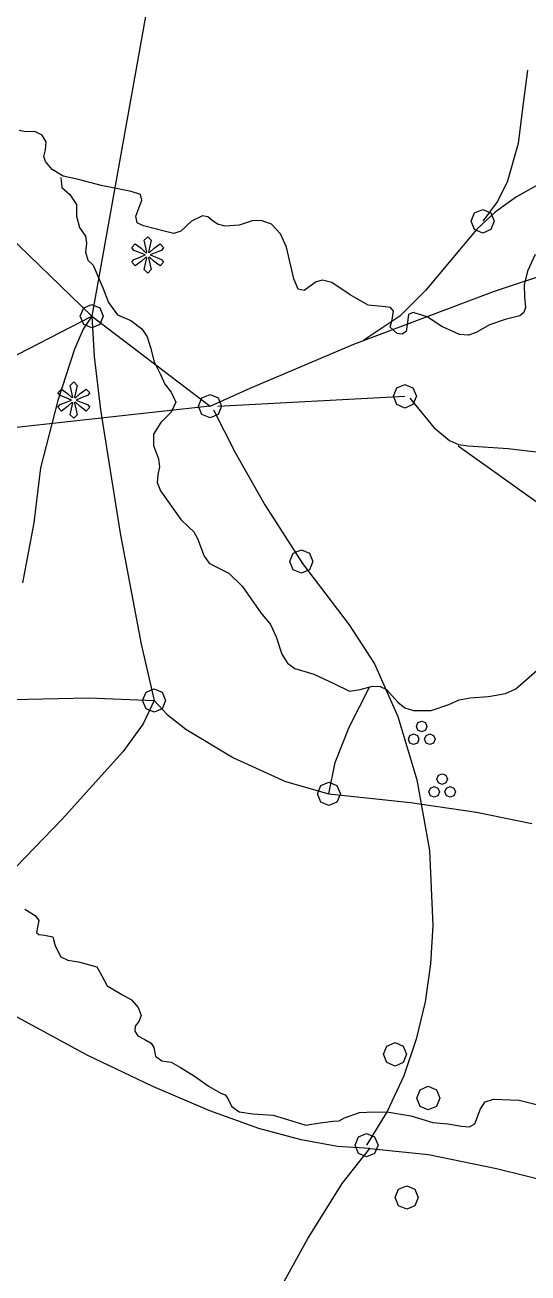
# Model space of a CAD drawing. Extents: x 59 to 518, y 17 to 555.
# Drawn here: x 219.2 to 245.7, y 130.7 to 196.4 of the extents above; entities that cross this region are included whole.
import ezdxf

# ---------------------------------------------------------------- set-up
doc = ezdxf.new("R2010")
doc.units = 0

msp = doc.modelspace()

# ---------------------------------------------------------------- linework, layer by layer
at = {"layer": '1'}
for p, q in [((228.703, 214.643), (222.6818, 181.0717)), ((245.63875, 194.0176), (245.385473, 192.141295)), ((245.385473, 192.141295), (245.151345, 190.157735)), ((219.208669, 190.771535), (218.8535, 190.846339)), ((219.686514, 190.794301), (219.208669, 190.771535)), ((220.068082, 190.595412), (219.686514, 190.794301)), ((220.276414, 190.248752), (220.068082, 190.595412)), ((220.234549, 189.828209), (220.276414, 190.248752)), ((245.151345, 190.157735), (244.570812, 188.11524)), ((220.153851, 189.466864), (220.234549, 189.828209)), ((220.241429, 189.207848), (220.153851, 189.466864)), ((220.594382, 188.784339), (220.241429, 189.207848)), ((221.171748, 188.441395), (220.594382, 188.784339)), ((247.589, 188.7715), (245.048594, 187.35025)), ((215.201987, 188.295722), (222.6811, 181.0712)), ((221.057, 188.363), (221.095541, 187.839876)), ((221.980092, 188.259054), (221.171748, 188.441395)), ((223.173318, 187.944553), (221.980092, 188.259054)), ((244.570812, 188.11524), (244.036408, 187.086992)), ((221.095541, 187.839876), (221.518785, 187.474708)), ((221.518785, 187.474708), (221.871827, 186.938355)), ((224.751512, 187.630053), (223.173318, 187.944553)), ((225.246298, 187.470143), (224.751512, 187.630053)), ((225.322349, 187.172549), (225.246298, 187.470143)), ((245.048594, 187.35025), (243.937145, 186.5395)), ((221.871827, 186.938355), (221.878265, 186.323948)), ((225.007628, 186.323723), (225.322349, 187.172549)), ((242.849923, 186.499209), (243.278635, 186.681418)), ((244.036408, 187.086992), (243.27832, 186.06213)), ((243.278635, 186.681418), (243.706704, 186.499177)), ((221.878265, 186.323948), (222.03234, 185.739573)), ((225.06711, 185.986771), (225.007628, 186.323723)), ((227.933208, 186.061257), (227.368809, 185.54316)), ((228.510883, 186.342376), (227.933208, 186.061257)), ((228.785201, 186.303697), (228.510883, 186.342376)), ((229.011298, 186.113115), (228.785201, 186.303697)), ((229.300697, 185.902832), (229.011298, 186.113115)), ((231.121827, 186.092654), (230.448158, 185.850296)), ((231.595767, 186.108363), (231.121827, 186.092654)), ((232.141838, 185.902154), (231.595767, 186.108363)), ((242.672564, 186.063), (242.849923, 186.499209)), ((242.849923, 185.625292), (242.672564, 186.063)), ((243.937145, 186.5395), (242.97, 185.644)), ((243.884, 186.063), (243.706597, 185.625292)), ((243.706704, 186.499177), (243.884, 186.063)), ((222.03234, 185.739573), (222.340403, 185.276908)), ((225.405692, 185.83129), (225.06711, 185.986771)), ((226.496698, 185.535972), (225.405692, 185.83129)), ((226.995245, 185.419164), (226.496698, 185.535972)), ((227.368809, 185.54316), (226.995245, 185.419164)), ((229.710414, 185.805361), (229.300697, 185.902832)), ((230.448158, 185.850296), (229.710414, 185.805361)), ((232.622139, 185.408657), (232.141838, 185.902154)), ((232.943657, 184.698699), (232.622139, 185.408657)), ((242.97, 185.644), (240.254375, 182.413375)), ((243.278635, 185.444229), (242.849923, 185.625292)), ((243.706597, 185.625292), (243.278635, 185.444229)), ((222.340403, 185.276908), (222.398082, 184.915267)), ((222.398082, 184.915267), (222.340403, 184.436946)), ((224.789704, 184.675342), (224.971737, 184.872544)), ((224.971737, 184.872544), (225.289809, 184.640946)), ((225.445164, 185.069394), (225.627197, 185.248957)), ((225.582747, 184.44392), (225.445164, 185.069394)), ((225.627197, 185.248957), (225.809583, 185.069394)), ((225.809583, 185.069394), (225.672, 184.44392)), ((225.96521, 184.641598), (226.282974, 184.873196)), ((226.282974, 184.873196), (226.465, 184.676)), ((233.321878, 183.023494), (232.943657, 184.698699)), ((222.340403, 184.436946), (222.468417, 184.018861)), ((224.900608, 184.530345), (224.789704, 184.675342)), ((224.789704, 183.911579), (224.900608, 184.056626)), ((225.144597, 184.441142), (224.900608, 184.530345)), ((224.900608, 184.056626), (225.144597, 184.146176)), ((225.499491, 184.295048), (225.144597, 184.441142)), ((225.144597, 184.146176), (225.499491, 184.295048)), ((225.289809, 184.640946), (225.534064, 184.409348)), ((225.534064, 184.177572), (225.28981, 183.946151)), ((225.445164, 183.521054), (225.582747, 184.143)), ((225.534064, 184.409348), (225.582747, 184.44392)), ((225.582747, 184.143), (225.534064, 184.177572)), ((225.672, 184.44392), (225.721, 184.41)), ((225.72064, 184.177993), (225.672, 184.143)), ((225.672, 184.143), (225.809583, 183.521054)), ((225.96485, 183.946572), (225.72064, 184.177993)), ((225.721, 184.41), (225.96521, 184.641598)), ((226.11, 184.441625), (225.755, 184.295)), ((225.755, 184.295), (226.11, 184.146625)), ((226.354063, 184.530828), (226.11, 184.441625)), ((226.11, 184.146625), (226.354063, 184.057203)), ((226.465, 184.676), (226.354063, 184.530828)), ((226.354063, 184.057203), (226.465, 183.912)), ((246.043237, 184.319773), (245.639087, 183.441533)), ((222.468417, 184.018861), (222.750683, 183.756086)), ((222.750683, 183.756086), (223.263974, 182.553466)), ((224.971737, 183.714729), (224.789704, 183.911579)), ((225.28981, 183.946151), (224.971737, 183.714729)), ((225.627197, 183.337963), (225.445164, 183.521054)), ((225.809583, 183.521054), (225.627197, 183.337963)), ((226.282614, 183.71515), (225.96485, 183.946572)), ((226.465, 183.912), (226.282614, 183.71515)), ((243.891307, 182.389786), (247.906774, 183.711684)), ((245.639087, 183.441533), (245.466138, 182.723543)), ((233.549771, 182.491187), (233.321878, 183.023494)), ((234.502268, 182.867919), (233.873708, 182.415483)), ((234.840739, 182.967512), (234.502268, 182.867919)), ((235.323575, 182.841019), (234.840739, 182.967512)), ((236.298608, 182.187059), (235.323575, 182.841019)), ((245.466138, 182.723543), (245.485276, 182.083343)), ((223.263974, 182.553466), (223.552722, 181.788467)), ((233.873708, 182.415483), (233.549771, 182.491187)), ((237.241758, 181.636683), (236.298608, 182.187059)), ((236.478595, 179.586775), (243.891307, 182.389786)), ((240.254375, 182.413375), (238.901578, 181.073547)), ((245.485276, 182.083343), (245.530079, 181.525955)), ((222.075564, 181.073), (222.253055, 181.507621)), ((222.253055, 181.507621), (222.681635, 181.688243)), ((222.681635, 181.688243), (223.109329, 181.507655)), ((223.109329, 181.507655), (223.287, 181.073)), ((223.552722, 181.788467), (224.034086, 181.139886)), ((238.146808, 181.558058), (237.241758, 181.636683)), ((238.426511, 181.525095), (238.146808, 181.558058)), ((238.57627, 181.335632), (238.426511, 181.525095)), ((245.530079, 181.525955), (245.449161, 181.264889)), ((207.2816, 173.10164), (222.681, 181.07123)), ((222.253055, 180.635292), (222.075564, 181.073)), ((222.6811, 181.0712), (222.230801, 180.387407)), ((222.681, 181.07123), (222.805267, 178.941581)), ((222.6818, 181.0717), (228.90867, 176.32297)), ((223.287, 181.073), (223.109465, 180.635292)), ((224.034086, 181.139886), (224.733026, 180.832)), ((224.733026, 180.832), (225.317136, 180.407168)), ((238.901578, 181.073547), (237.007, 179.8)), ((238.403057, 180.492715), (238.505935, 180.877198)), ((238.505935, 180.877198), (238.57627, 181.335632)), ((239.326847, 180.877198), (239.236845, 180.25684)), ((239.371606, 181.160075), (239.326847, 180.877198)), ((239.608982, 181.250833), (239.371606, 181.160075)), ((240.353077, 181.0363), (239.608982, 181.250833)), ((241.123054, 180.524245), (240.353077, 181.0363)), ((244.452301, 180.890163), (243.637427, 180.614379)), ((245.228807, 181.088159), (244.452301, 180.890163)), ((245.449161, 181.264889), (245.228807, 181.088159)), ((222.230801, 180.387407), (221.767722, 179.322144)), ((222.681635, 180.454229), (222.253055, 180.635292)), ((223.109465, 180.635292), (222.681635, 180.454229)), ((225.317136, 180.407168), (225.605443, 179.969239)), ((238.762404, 180.14448), (238.403057, 180.492715)), ((239.037972, 180.119962), (238.762404, 180.14448)), ((239.236845, 180.25684), (239.037972, 180.119962)), ((242.046757, 180.092622), (241.123054, 180.524245)), ((242.533572, 180.0721), (242.046757, 180.092622)), ((242.938532, 180.198058), (242.533572, 180.0721)), ((243.637427, 180.614379), (242.938532, 180.198058)), ((225.605443, 179.969239), (225.778921, 179.411984)), ((231.028895, 177.280782), (236.478595, 179.586775)), ((221.767722, 179.322144), (220.893006, 176.629916)), ((222.805267, 178.941581), (223.13638, 176.141343)), ((225.778921, 179.411984), (225.958396, 178.666434)), ((225.958396, 178.666434), (226.291859, 177.998404)), ((221.549518, 177.421867), (221.731198, 177.604958)), ((221.731198, 177.604958), (221.914289, 177.421867)), ((226.291859, 177.998404), (226.53576, 177.487847)), ((226.53576, 177.487847), (226.856655, 177.055078)), ((238.74479, 177.284708), (239.172929, 177.465771)), ((239.172929, 177.465771), (239.601616, 177.284721)), ((220.894764, 177.031342), (221.076444, 177.228192)), ((221.005558, 176.886295), (220.894764, 177.031342)), ((221.249305, 176.796745), (221.005558, 176.886295)), ((221.076444, 177.228192), (221.394473, 176.996771)), ((221.394473, 176.996771), (221.638418, 176.765349)), ((221.687807, 176.799921), (221.549518, 177.421867)), ((221.914289, 177.421867), (221.776, 176.799921)), ((221.825742, 176.765349), (222.069511, 176.996771)), ((222.069511, 176.996771), (222.387363, 177.228192)), ((222.459062, 176.886781), (222.215, 176.79725)), ((222.387363, 177.228192), (222.57, 177.032)), ((222.57, 177.032), (222.459062, 176.886781)), ((226.856655, 177.055078), (227.106686, 176.533144)), ((228.479703, 176.761708), (228.908635, 176.942771)), ((228.908635, 176.942771), (229.336704, 176.761721)), ((228.90867, 176.32297), (231.028895, 177.280782)), ((229.319127, 176.323127), (239.172537, 176.848765)), ((238.567211, 176.847), (238.74479, 177.284708)), ((238.74479, 176.409292), (238.567211, 176.847)), ((239.779, 176.847), (239.601509, 176.409292)), ((239.601616, 177.284721), (239.779, 176.847)), ((228.9079, 176.32253), (218.7116, 175.20634)), ((220.893006, 176.629916), (219.97777, 173.07763)), ((220.894764, 176.267579), (221.005558, 176.412576)), ((221.076444, 176.070729), (220.894764, 176.267579)), ((221.005558, 176.412576), (221.249305, 176.501779)), ((221.394473, 176.302151), (221.076444, 176.070729)), ((221.603846, 176.647873), (221.249305, 176.796745)), ((221.249305, 176.501779), (221.603846, 176.647873)), ((221.638418, 176.533572), (221.394473, 176.302151)), ((221.549518, 175.873526), (221.687807, 176.499)), ((221.638418, 176.765349), (221.687807, 176.799921)), ((221.687807, 176.499), (221.638418, 176.533572)), ((221.776, 176.799921), (221.825742, 176.765349)), ((221.825993, 176.533993), (221.776, 176.499)), ((221.776, 176.499), (221.914289, 175.873526)), ((222.069762, 176.302571), (221.825993, 176.533993)), ((222.215, 176.79725), (221.86, 176.648)), ((221.86, 176.648), (222.215, 176.50225)), ((222.387614, 176.07115), (222.069762, 176.302571)), ((222.215, 176.50225), (222.459062, 176.413156)), ((222.57, 176.268), (222.387614, 176.07115)), ((222.459062, 176.413156), (222.57, 176.268)), ((227.106686, 176.533144), (226.856655, 176.011208)), ((228.301859, 176.324), (228.479703, 176.761708)), ((228.479703, 175.889379), (228.301859, 176.324)), ((229.336704, 176.761721), (229.514, 176.324)), ((229.514, 176.324), (229.336729, 175.889379)), ((239.172929, 176.228229), (238.74479, 176.409292)), ((239.601509, 176.409292), (239.172929, 176.228229)), ((239.429711, 176.745049), (240.709276, 175.203414)), ((221.731198, 175.693963), (221.549518, 175.873526)), ((221.914289, 175.873526), (221.731198, 175.693963)), ((223.13638, 176.141343), (224.169014, 169.641391)), ((226.856655, 176.011208), (226.317568, 175.47309)), ((228.908635, 175.708757), (228.479703, 175.889379)), ((229.336729, 175.889379), (228.908635, 175.708757)), ((229.088417, 176.140027), (230.232046, 173.888358)), ((225.932732, 174.856918), (225.926294, 174.262224)), ((226.317568, 175.47309), (225.932732, 174.856918)), ((240.709276, 175.203414), (241.52595, 174.517891)), ((225.926294, 174.262224), (226.189201, 173.550588)), ((241.52595, 174.517891), (241.994325, 174.308996)), ((241.9779, 174.23236), (248.418366, 169.642335)), ((241.994325, 174.308996), (242.508751, 174.232219)), ((242.508751, 174.232219), (244.621813, 174.102127)), ((226.189201, 173.550588), (226.248501, 173.126385)), ((230.232046, 173.888358), (231.791965, 171.132491)), ((244.621813, 174.102127), (247.980901, 173.701863)), ((219.97777, 173.07763), (219.618687, 170.185695)), ((226.248501, 173.126385), (226.163537, 172.712567)), ((226.163537, 172.712567), (226.117069, 172.298749)), ((226.117069, 172.298749), (226.291859, 171.874548)), ((226.291859, 171.874548), (227.369589, 170.357258)), ((231.791965, 171.132491), (233.789834, 168.047417)), ((227.369589, 170.357258), (227.805666, 169.938776)), ((219.618687, 170.185695), (219.02542, 167.026736)), ((224.169014, 169.641391), (225.27864, 163.795959)), ((227.805666, 169.938776), (228.062283, 169.709559)), ((228.062283, 169.709559), (228.242007, 169.362074)), ((228.242007, 169.362074), (228.607925, 168.432373)), ((228.607925, 168.432373), (228.870159, 168.066327)), ((233.115564, 168.145), (233.293055, 168.582708)), ((233.293055, 168.582708), (233.721635, 168.763771)), ((233.721635, 168.763771), (234.149704, 168.582721)), ((234.149704, 168.582721), (234.327, 168.145)), ((228.870159, 168.066327), (229.16593, 167.896634)), ((229.16593, 167.896634), (229.903586, 167.529879)), ((233.293055, 167.707468), (233.115564, 168.145)), ((233.721635, 167.526582), (233.293055, 167.707468)), ((234.149597, 167.707468), (233.721635, 167.526582)), ((233.789834, 168.047417), (236.247317, 164.808127)), ((234.327, 168.145), (234.149597, 167.707468)), ((229.903586, 167.529879), (230.60314, 166.849594)), ((230.60314, 166.849594), (231.578216, 165.436014)), ((231.578216, 165.436014), (232.103898, 164.827783)), ((232.103898, 164.827783), (232.399128, 164.178014)), ((236.247317, 164.808127), (237.582296, 162.760828)), ((225.27864, 163.795959), (225.965, 160.82963)), ((232.399128, 164.178014), (232.69405, 163.262644)), ((232.69405, 163.262644), (232.990768, 162.7954)), ((232.990768, 162.7954), (233.374204, 162.505494)), ((233.374204, 162.505494), (234.381426, 162.209867)), ((237.582296, 162.760828), (238.811604, 159.987965)), ((245.588764, 161.928349), (246.152429, 162.425175)), ((234.381426, 162.209867), (235.427014, 161.71739)), ((235.427014, 161.71739), (236.254542, 161.326072)), ((245.016201, 161.443975), (245.588764, 161.928349)), ((225.359564, 160.83), (225.537011, 161.267708)), ((225.537011, 161.267708), (225.965282, 161.448771)), ((225.965282, 161.448771), (226.39366, 161.267721)), ((226.39366, 161.267721), (226.571, 160.83)), ((236.247322, 159.422804), (237.325057, 161.562927)), ((236.254542, 161.326072), (236.812724, 161.406241)), ((236.812724, 161.406241), (237.46695, 161.581262)), ((237.46695, 161.581262), (237.866327, 161.559385)), ((237.866327, 161.559385), (238.198434, 161.406241)), ((238.198434, 161.406241), (238.801638, 160.737154)), ((242.612251, 160.966591), (243.587104, 161.040057)), ((243.587104, 161.040057), (244.472443, 161.189987)), ((244.472443, 161.189987), (245.016201, 161.443975)), ((217.159281, 160.854824), (222.50175, 160.961539)), ((222.50175, 160.961539), (225.963922, 160.82722)), ((225.537011, 160.392292), (225.359564, 160.83)), ((225.965, 160.82963), (225.391523, 159.605527)), ((225.965282, 160.211229), (225.537011, 160.392292)), ((226.393553, 160.392292), (225.965282, 160.211229)), ((225.965637, 160.830207), (226.648292, 160.093002)), ((226.571, 160.83), (226.393553, 160.392292)), ((238.801638, 160.737154), (239.180052, 160.431864)), ((239.180052, 160.431864), (239.635294, 160.303811)), ((240.559217, 160.304252), (241.483144, 160.618488)), ((241.483144, 160.618488), (242.028432, 160.854419)), ((242.028432, 160.854419), (242.612251, 160.966591)), ((226.648292, 160.093002), (227.627739, 159.318164)), ((238.811604, 159.987965), (239.81356, 156.655585)), ((239.635294, 160.303811), (240.559217, 160.304252)), ((239.865191, 159.658981), (240.06107, 159.74228)), ((240.06107, 159.74228), (240.256884, 159.659035)), ((225.391523, 159.605527), (224.313524, 158.117181)), ((227.627739, 159.318164), (230.150762, 157.800599)), ((235.506379, 157.565113), (236.247322, 159.422804)), ((239.440309, 158.986981), (239.636365, 159.07028)), ((239.636365, 159.07028), (239.832421, 158.987035)), ((239.78414, 159.459), (239.865191, 159.658981)), ((239.865191, 159.259019), (239.78414, 159.459)), ((240.06107, 159.17572), (239.865191, 159.259019)), ((240.256817, 159.259019), (240.06107, 159.17572)), ((240.338, 159.459), (240.256817, 159.259019)), ((240.256884, 159.659035), (240.338, 159.459)), ((240.289441, 158.986981), (240.485365, 159.07028)), ((240.485365, 159.07028), (240.681421, 158.987035)), ((239.359082, 158.787), (239.440309, 158.986981)), ((239.440309, 158.587019), (239.359082, 158.787)), ((239.636365, 158.50372), (239.440309, 158.587019)), ((239.832597, 158.587019), (239.636365, 158.50372)), ((239.832421, 158.987035), (239.914, 158.787)), ((239.914, 158.787), (239.832597, 158.587019)), ((240.208082, 158.787), (240.289441, 158.986981)), ((240.289442, 158.587019), (240.208082, 158.787)), ((240.485365, 158.50372), (240.289442, 158.587019)), ((240.681597, 158.587019), (240.485365, 158.50372)), ((240.681421, 158.987035), (240.763, 158.787)), ((240.763, 158.787), (240.681597, 158.587019)), ((224.313524, 158.117181), (221.115599, 154.573747)), ((230.150762, 157.800599), (232.88221, 156.567528)), ((235.169587, 155.908967), (235.506379, 157.565113)), ((232.88221, 156.567528), (235.169587, 155.908967)), ((234.740878, 156.345532), (235.169635, 156.526418)), ((235.169635, 156.526418), (235.597704, 156.345302)), ((239.81356, 156.655585), (240.466487, 152.929733)), ((240.861082, 156.684), (240.942221, 156.885303)), ((240.94222, 156.485607), (240.861082, 156.684)), ((241.138717, 156.403895), (240.94222, 156.485607)), ((240.942221, 156.885303), (241.138717, 156.96728)), ((241.138717, 156.96728), (241.334465, 156.88516)), ((241.334641, 156.485607), (241.138717, 156.403895)), ((241.334465, 156.88516), (241.416, 156.684)), ((241.416, 156.684), (241.334641, 156.485607)), ((234.563211, 155.908), (234.740878, 156.345532)), ((234.740879, 155.470292), (234.563211, 155.908)), ((235.169587, 155.908967), (239.470648, 155.456053)), ((235.775, 155.908), (235.597597, 155.470292)), ((235.597704, 156.345302), (235.775, 155.908)), ((240.436434, 156.012), (240.517529, 156.213303)), ((240.517529, 155.812019), (240.436434, 156.012)), ((240.517529, 156.213303), (240.713717, 156.29528)), ((240.713717, 155.72872), (240.517529, 155.812019)), ((240.713717, 156.29528), (240.90984, 156.21316)), ((240.909773, 155.812019), (240.713717, 155.72872)), ((240.991, 156.012), (240.909773, 155.812019)), ((240.90984, 156.21316), (240.991, 156.012)), ((241.287435, 156.012), (241.368486, 156.213303)), ((241.368486, 155.812019), (241.287435, 156.012)), ((241.368486, 156.213303), (241.564365, 156.29528)), ((241.564365, 155.72872), (241.368486, 155.812019)), ((241.564365, 156.29528), (241.760796, 156.21316)), ((241.760729, 155.812019), (241.564365, 155.72872)), ((241.842, 156.012), (241.760729, 155.812019)), ((241.760796, 156.21316), (241.842, 156.012)), ((235.169635, 155.289229), (234.740879, 155.470292)), ((235.597597, 155.470292), (235.169635, 155.289229)), ((239.470648, 155.456053), (242.951967, 154.94425)), ((221.115599, 154.573747), (217.3145, 150.651305)), ((242.951967, 154.94425), (245.857124, 154.348962)), ((240.466487, 152.929733), (240.648704, 148.976456)), ((219.158375, 149.83586), (219.688406, 149.512397)), ((219.688406, 149.512397), (219.896076, 149.24734)), ((219.896076, 149.24734), (219.825476, 148.892182)), ((219.825476, 148.892182), (219.774191, 148.605507)), ((219.774191, 148.605507), (219.897657, 148.495754)), ((240.648704, 148.976456), (240.525272, 146.966421)), ((219.897657, 148.495754), (220.184603, 148.474141)), ((220.184603, 148.474141), (220.620812, 148.382993)), ((220.620812, 148.382993), (220.749046, 147.900526)), ((220.749046, 147.900526), (221.057153, 147.322457)), ((221.057153, 147.322457), (221.413166, 147.14711)), ((222.437973, 142.156817), (213.8535, 146.80183)), ((221.413166, 147.14711), (221.980946, 147.060564)), ((221.980946, 147.060564), (222.943055, 146.792762)), ((222.943055, 146.792762), (223.212486, 146.327846)), ((240.525272, 146.966421), (240.238533, 144.961798)), ((223.212486, 146.327846), (223.48192, 145.791361)), ((223.48192, 145.791361), (224.290576, 145.332662)), ((224.290576, 145.332662), (224.780202, 145.068531)), ((224.780202, 145.068531), (225.130493, 144.66609)), ((225.130493, 144.66609), (225.278841, 144.243539)), ((240.238533, 144.961798), (239.773277, 142.983341)), ((225.278841, 144.243539), (225.162641, 143.919082)), ((224.972643, 143.670093), (224.951019, 143.410157)), ((224.951019, 143.410157), (225.112288, 143.169734)), ((225.162641, 143.919082), (224.972643, 143.670093)), ((225.112288, 143.169734), (225.470968, 142.979284)), ((225.470968, 142.979284), (225.80443, 142.787897)), ((225.80443, 142.787897), (225.945541, 142.552821)), ((238.053211, 142.195), (238.230702, 142.629621)), ((238.230702, 142.629621), (238.659282, 142.810243)), ((238.659282, 142.810243), (239.08766, 142.629655)), ((239.08766, 142.629655), (239.265, 142.195)), ((239.773277, 142.983341), (239.114294, 141.051806)), ((225.904671, 140.494001), (222.437973, 142.156817)), ((225.945541, 142.552821), (226.035411, 142.087464)), ((226.035411, 142.087464), (226.368918, 141.853705)), ((238.230702, 141.757292), (238.053211, 142.195)), ((239.265, 142.195), (239.087553, 141.757292)), ((226.368918, 141.853705), (226.856676, 141.77314)), ((226.856676, 141.77314), (227.356781, 141.505206)), ((227.356781, 141.505206), (228.087866, 141.040422)), ((238.659282, 141.576229), (238.230702, 141.757292)), ((239.087553, 141.757292), (238.659282, 141.576229)), ((228.087866, 141.040422), (228.85789, 140.499042)), ((239.114294, 141.051806), (238.246374, 139.18795)), ((228.899069, 139.219721), (225.904671, 140.494001)), ((228.85789, 140.499042), (229.473926, 140.15213)), ((229.473926, 140.15213), (229.713329, 140.053038)), ((229.713329, 140.053038), (229.851927, 139.870041)), ((239.798564, 139.89), (239.976055, 140.327708)), ((239.976055, 140.327708), (240.404635, 140.508771)), ((240.404635, 140.508771), (240.832704, 140.327721)), ((240.832704, 140.327721), (241.01, 139.89)), ((229.851927, 139.870041), (230.038369, 139.47127)), ((230.038369, 139.47127), (230.44909, 139.163693)), ((239.976055, 139.452292), (239.798564, 139.89)), ((240.404635, 139.271229), (239.976055, 139.452292)), ((240.832597, 139.452292), (240.404635, 139.271229)), ((241.01, 139.89), (240.832597, 139.452292)), ((243.163869, 139.320193), (243.402655, 139.684633)), ((243.402655, 139.684633), (243.843582, 139.837804)), ((243.843582, 139.837804), (245.203583, 139.779023)), ((245.203583, 139.779023), (246.255872, 139.523127)), ((231.479708, 138.295535), (228.899069, 139.219721)), ((230.44909, 139.163693), (231.167259, 139.053229)), ((231.167259, 139.053229), (232.232467, 138.986643)), ((232.232467, 138.986643), (233.220419, 138.686694)), ((233.220419, 138.686694), (233.964427, 138.457037)), ((235.388627, 138.672143), (235.704631, 138.69827)), ((235.704631, 138.69827), (235.991829, 138.842269)), ((235.991829, 138.842269), (236.780769, 139.137058)), ((236.780769, 139.137058), (237.531349, 139.156946)), ((238.246374, 139.18795), (237.154307, 137.412527)), ((237.531349, 139.156946), (238.332947, 139.149891)), ((238.332947, 139.149891), (239.481149, 138.945985)), ((239.481149, 138.945985), (240.648752, 138.600837)), ((242.868859, 138.527944), (243.163869, 139.320193)), ((233.70513, 137.682998), (231.479708, 138.295535)), ((233.964427, 138.457037), (234.708429, 138.579803)), ((234.708429, 138.579803), (235.388627, 138.672143)), ((236.726055, 137.848532), (237.154635, 138.029418)), ((237.154635, 138.029418), (237.582704, 137.848302)), ((240.648752, 138.600837), (241.431649, 138.527944)), ((241.431649, 138.527944), (242.150255, 138.40994)), ((242.150255, 138.40994), (242.572064, 138.380605)), ((242.572064, 138.380605), (242.868859, 138.527944)), ((235.63388, 137.343667), (233.70513, 137.682998)), ((236.548564, 137.411), (236.726055, 137.848532)), ((236.726055, 136.973292), (236.548564, 137.411)), ((237.76, 137.411), (237.582597, 136.973292)), ((237.582704, 137.848302), (237.76, 137.411)), ((237.3245, 137.2391), (235.63388, 137.343667)), ((235.877847, 135.386879), (237.3245, 137.2391)), ((237.154635, 136.792229), (236.726055, 136.973292)), ((237.582597, 136.973292), (237.154635, 136.792229)), ((237.32448, 137.23903), (240.411125, 136.923553)), ((240.411125, 136.923553), (244.004606, 136.18233)), ((244.004606, 136.18233), (250.12038, 134.65388)), ((234.039914, 132.451292), (235.877847, 135.386879)), ((238.669211, 134.654), (238.846658, 135.091708)), ((238.846658, 135.091708), (239.274929, 135.272771)), ((239.274929, 135.272771), (239.703616, 135.091721)), ((239.703616, 135.091721), (239.881, 134.654)), ((238.846658, 134.219379), (238.669211, 134.654)), ((239.274929, 134.038757), (238.846658, 134.219379)), ((239.703509, 134.219379), (239.274929, 134.038757)), ((239.881, 134.654), (239.703509, 134.219379)), ((231.945407, 128.670237), (234.039914, 132.451292))]:
    msp.add_line(p, q, dxfattribs=at)

doc.saveas('drawing.dxf')
